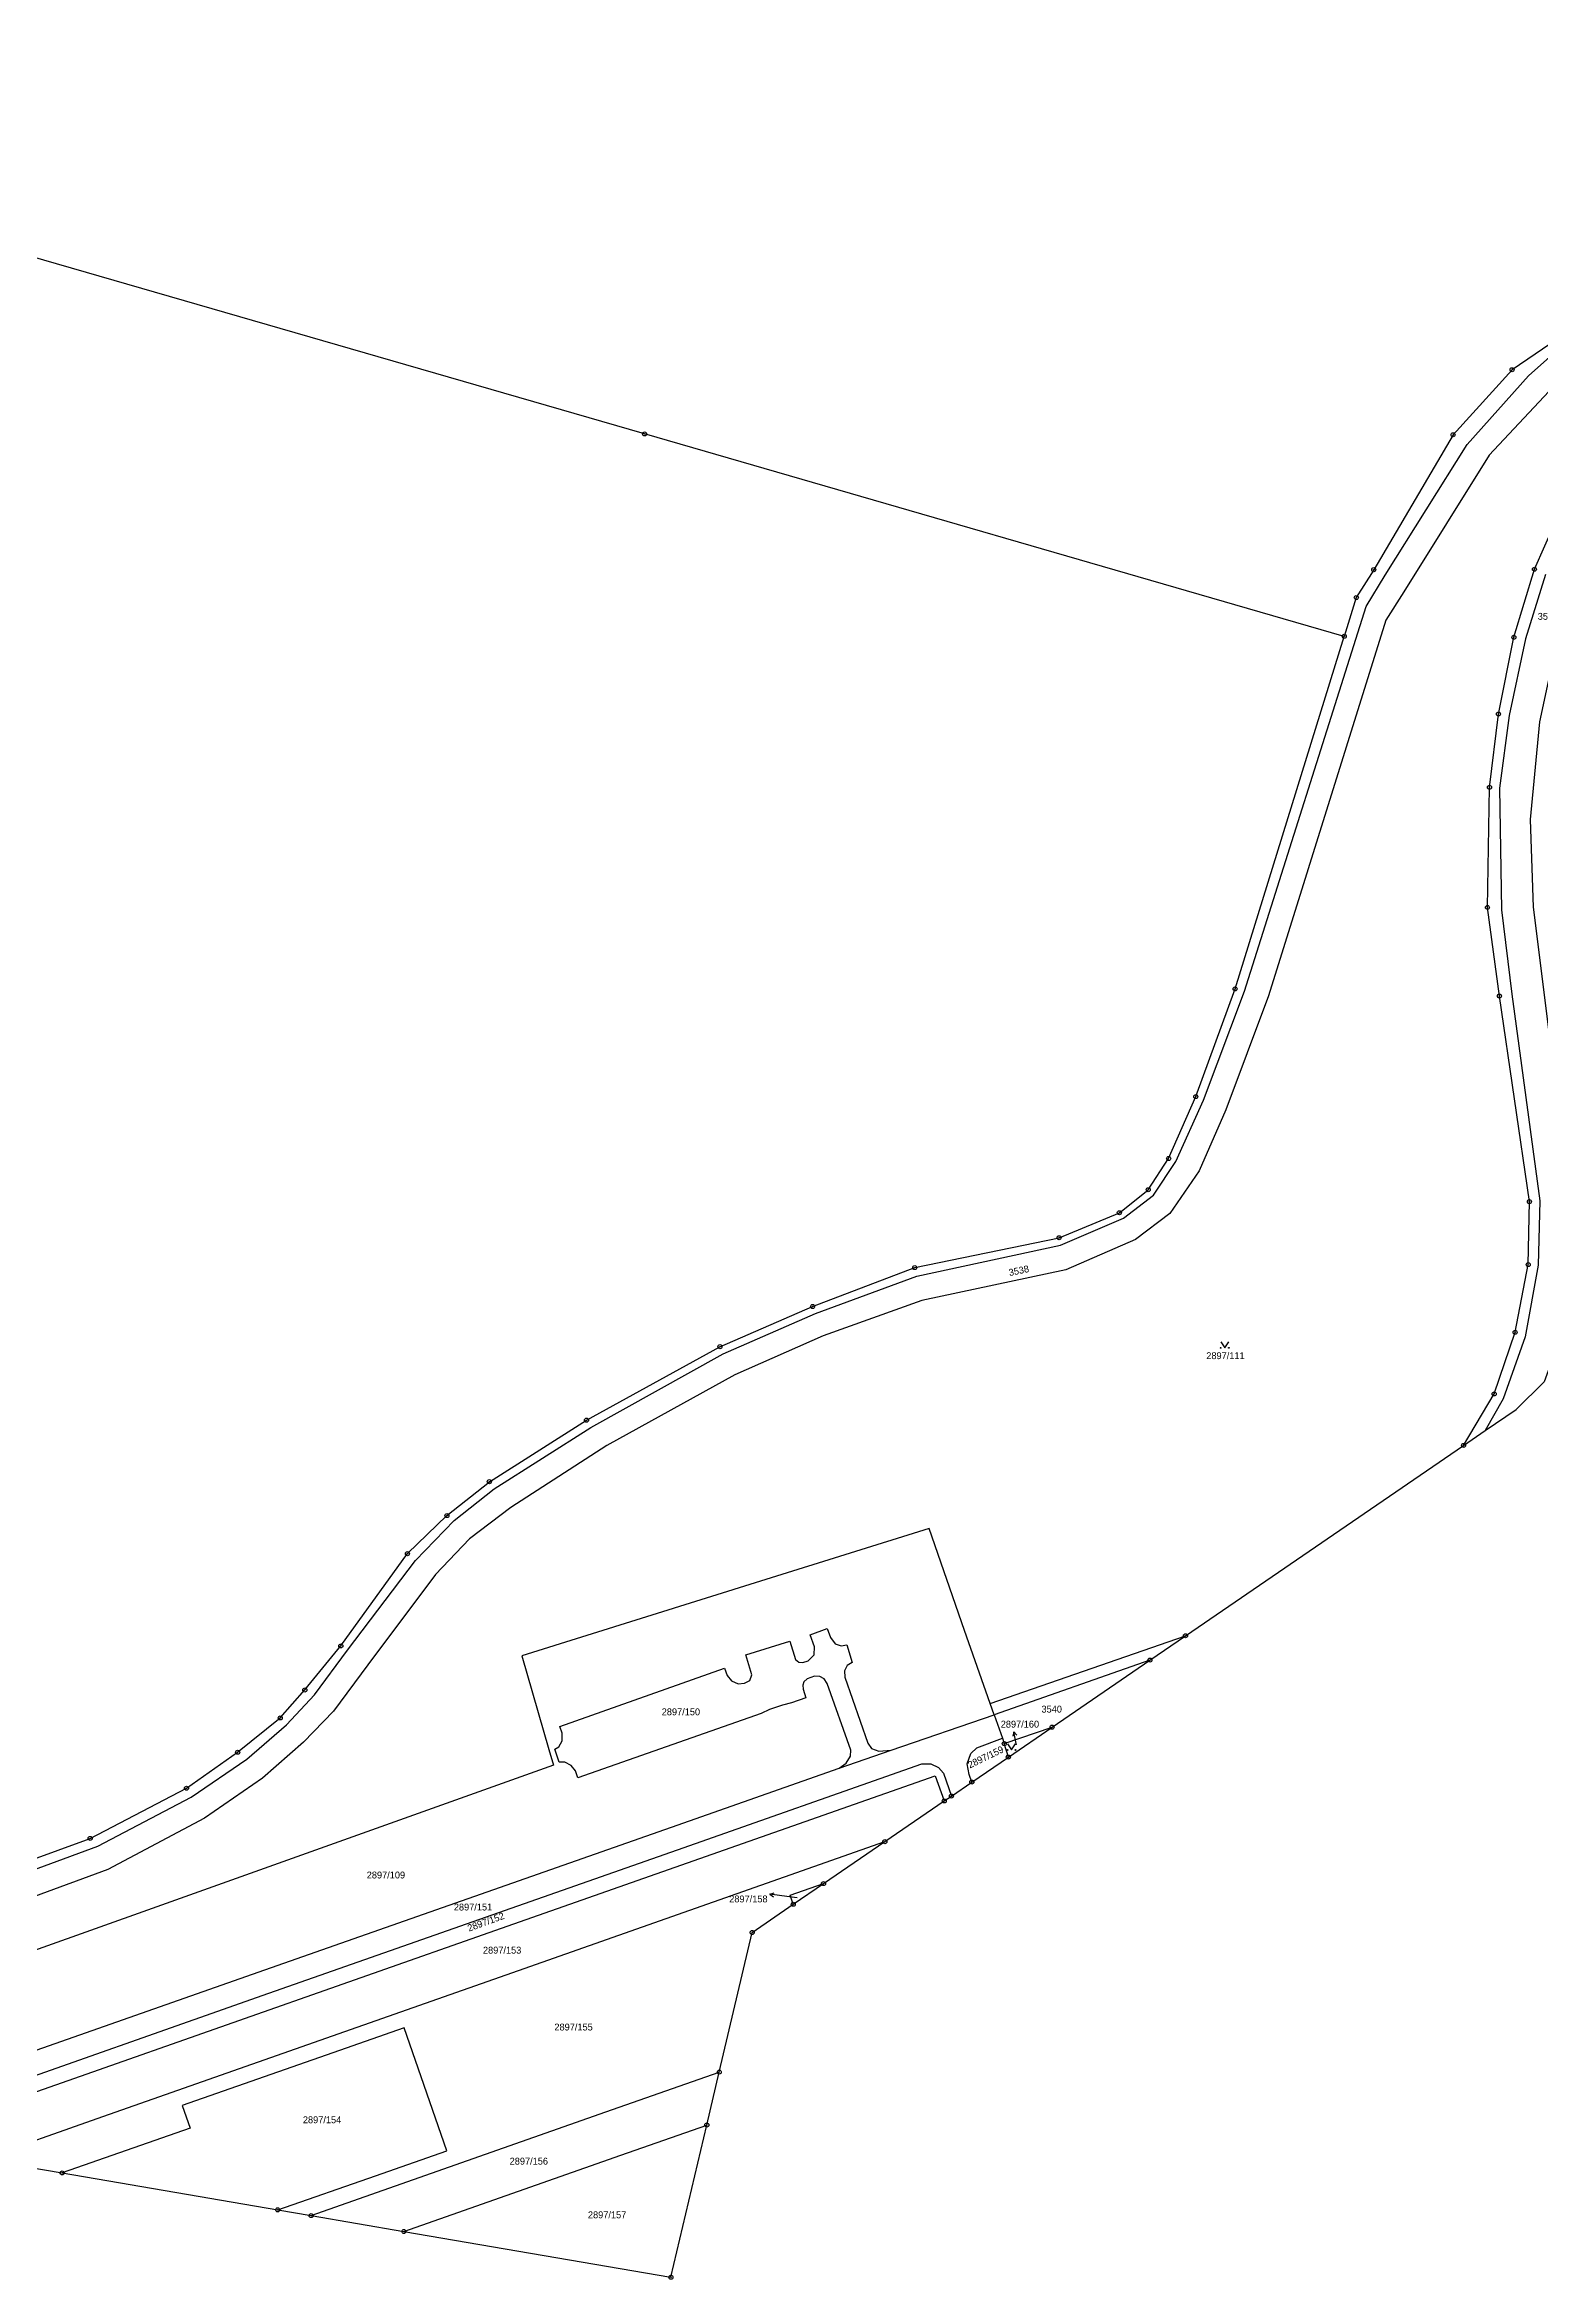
# Model space of a CAD drawing. Extents: x -784124 to -780570, y -980818 to -976926.
# Drawn here: x -782557 to -782188, y -980818 to -980265 of the extents above; entities that cross this region are included whole.
import ezdxf
from ezdxf.enums import TextEntityAlignment as Align

# ---------------------------------------------------------------- set-up
doc = ezdxf.new("R2010")
doc.units = 0
doc.header["$LTSCALE"] = 3.138375
doc.header["$MEASUREMENT"] = 0
doc.linetypes.add('0_205_2', pattern=[0])
for name, color, linetype in [('1029', 1, 'CONTINUOUS'), ('105', 1, 'CONTINUOUS'), ('18', 1, 'CONTINUOUS'), ('20500', 1, 'CONTINUOUS'), ('20502', 1, 'CONTINUOUS'), ('21800', 1, 'CONTINUOUS'), ('21900', 1, 'CONTINUOUS'), ('314', 1, 'CONTINUOUS')]:
    doc.layers.add(name, color=color, linetype=linetype)

# ---------------------------------------------------------------- blocks, each defined once
blk = doc.blocks.new('1029$1')
at = {"layer": '1029', "color": 6, "linetype": 'Continuous'}
for p, q in [((0, 3), (-0.5, 2)), ((0, 0), (0, 3)), ((0, 3), (0.5, 2))]:
    blk.add_line(p, q, dxfattribs=at)
blk = doc.blocks.new('3_14$2')
at = {"layer": '314', "color": 255, "linetype": 'Continuous'}
blk.add_lwpolyline([(-1, 1.5), (0, 0), (1, 1.5)], dxfattribs=at)
for centre in [(-1, 0), (1, 0)]:
    blk.add_circle(centre, 0.1, dxfattribs=at)
blk = doc.blocks.new('1_05$19')
at = {"layer": '105', "color": 3, "linetype": 'Continuous'}
for radius in [0.5, 0.0303]:
    blk.add_circle((0, 0), radius, dxfattribs=at)

msp = doc.modelspace()

# ---------------------------------------------------------------- linework, layer by layer
at = {"layer": '1029', "color": 255, "linetype": 'Continuous'}
for p, q in [((-782317, -980685.72), (-782317.07, -980685.41)), ((-782371.26, -980723.51), (-782375.03, -980723.02))]:
    msp.add_line(p, q, dxfattribs=at)
at = {"layer": '20500', "color": 3, "linetype": 'Continuous'}
for p, q in [((-782206.5, -980611.65), (-782201.12, -980607.96)), ((-782284.02, -980664.75), (-782275.24, -980658.73))]:
    msp.add_line(p, q, dxfattribs=at)
msp.add_lwpolyline([(-782201.12, -980607.96), (-782193.48, -980602.73), (-782186.61, -980595.93)], dxfattribs=at)
at = {"layer": '20502', "color": 3, "linetype": '0_205_2'}
for p, q in [((-782275.24, -980658.73), (-782206.5, -980611.65)), ((-782308.22, -980681.33), (-782284.02, -980664.75)), ((-782319.03, -980688.73), (-782308.22, -980681.33)), ((-782328.05, -980694.91), (-782319.03, -980688.73)), ((-782333.1, -980698.37), (-782328.05, -980694.91)), ((-782349.56, -980709.65), (-782334.87, -980699.58)), ((-782334.87, -980699.58), (-782333.1, -980698.37)), ((-782364.72, -980720.03), (-782349.56, -980709.65)), ((-782372.19, -980725.14), (-782364.72, -980720.03)), ((-782393.57, -980779.73), (-782390.49, -980766.65)), ((-782572.79, -980788.16), (-782552.94, -980791.57)), ((-782552.94, -980791.57), (-782499.64, -980800.71)), ((-782499.64, -980800.71), (-782491.38, -980802.13)), ((-782491.38, -980802.13), (-782468.46, -980806.06))]:
    msp.add_line(p, q, dxfattribs=at)
for points in [[(-782390.49, -980766.65), (-782382.36, -980732.11), (-782372.19, -980725.14)], [(-782468.46, -980806.06), (-782402.44, -980817.39), (-782393.57, -980779.73)]]:
    msp.add_lwpolyline(points, dxfattribs=at)
at = {"layer": '21800', "color": 255, "linetype": 'Continuous'}
for p, q in [((-782190.48, -980347.13), (-782179.96, -980337.82)), ((-782205.64, -980364.13), (-782190.48, -980347.13)), ((-782225.87, -980396.41), (-782205.64, -980364.13)), ((-782230.59, -980404.14), (-782225.87, -980396.41)), ((-782186.28, -980396.25), (-782191.18, -980412.18)), ((-782260.68, -980499.3), (-782230.59, -980404.14)), ((-782191.18, -980412.18), (-782195.21, -980431.14)), ((-782195.21, -980431.14), (-782197.63, -980449.08)), ((-782197.63, -980449.08), (-782197.14, -980479.21)), ((-782197.14, -980479.21), (-782194.55, -980500.04)), ((-782270.8, -980526.26), (-782260.68, -980499.3)), ((-782194.55, -980500.04), (-782187.68, -980551.19)), ((-782277.64, -980541.44), (-782270.8, -980526.26)), ((-782283.14, -980549.72), (-782277.64, -980541.44)), ((-782290.53, -980555.48), (-782283.14, -980549.72)), ((-782187.68, -980551.19), (-782188.06, -980567.08)), ((-782306.14, -980562.14), (-782290.53, -980555.48)), ((-782341.64, -980569.83), (-782306.14, -980562.14)), ((-782188.06, -980567.08), (-782191.25, -980584.76)), ((-782366.68, -980579.04), (-782341.64, -980569.83)), ((-782389.54, -980588.97), (-782366.68, -980579.04)), ((-782191.25, -980584.76), (-782196.71, -980600.09)), ((-782422.22, -980607.21), (-782389.54, -980588.97)), ((-782196.71, -980600.09), (-782201.12, -980607.96)), ((-782446.1, -980622.37), (-782422.22, -980607.21)), ((-782456.03, -980630.19), (-782446.1, -980622.37)), ((-782465.62, -980640.1), (-782456.03, -980630.19)), ((-782482.41, -980662.31), (-782465.62, -980640.1)), ((-782490.54, -980673.32), (-782482.41, -980662.31)), ((-782284.02, -980664.75), (-782322.53, -980678.32)), ((-782497.47, -980680.77), (-782490.54, -980673.32)), ((-782507.28, -980689.28), (-782497.47, -980680.77)), ((-782521.08, -980698.61), (-782507.28, -980689.28)), ((-782544.15, -980710.8), (-782521.08, -980698.61)), ((-782618.27, -980738.13), (-782544.15, -980710.8))]:
    msp.add_line(p, q, dxfattribs=at)
at = {"layer": '21900', "color": 3, "linetype": 'Continuous'}
for p, q in [((-782323.53, -980675.49), (-782275.24, -980658.73)), ((-782348.03, -980686.99), (-782322.53, -980678.32)), ((-782322.53, -980678.32), (-782323.53, -980675.49)), ((-782322.53, -980678.32), (-782320.51, -980684.06)), ((-782320.51, -980684.06), (-782320.04, -980685.4)), ((-782320.04, -980685.4), (-782308.22, -980681.33)), ((-782360.87, -980691.45), (-782348.03, -980686.99)), ((-782319.03, -980688.73), (-782320.04, -980685.4))]:
    msp.add_line(p, q, dxfattribs=at)
for points in [[(-782235.98, -980411.55), (-782408.96, -980361.49), (-782581.78, -980311.47), (-782726.27, -980269.65), (-782797.54, -980137.66), (-782868.81, -980005.65), (-782920.88, -979909.21)], [(-782047.89, -980265.32), (-782050.14, -980267.38), (-782057.97, -980274.04), (-782059.44, -980276.77), (-782094.11, -980298.14), (-782112.63, -980310.08), (-782128.82, -980323.47), (-782140.51, -980335.05), (-782155.25, -980353), (-782166.12, -980369.84), (-782173.93, -980385.36), (-782180.1, -980400.73), (-782183.48, -980412.78), (-782187.7, -980432.69), (-782190.07, -980456.82), (-782189.32, -980478.51), (-782185.41, -980509.48), (-782180.78, -980543.25), (-782179.67, -980556.45), (-782180.83, -980574.5), (-782183.9, -980588.63), (-782186.61, -980595.93)], [(-782135.09, -980315.48), (-782145.81, -980315.15), (-782155.81, -980319.5), (-782164.22, -980325.01), (-782194.5, -980345.61), (-782209.09, -980361.7), (-782228.71, -980395.06), (-782233.01, -980401.95), (-782235.98, -980411.55)], [(-782206.5, -980611.65), (-782198.93, -980598.91), (-782193.75, -980583.66), (-782190.51, -980566.93), (-782190.22, -980551.35), (-782197.64, -980500.51), (-782200.59, -980478.6), (-782200.08, -980448.91), (-782197.87, -980430.76), (-782194.06, -980411.78), (-782188.97, -980394.95), (-782178.75, -980371.88), (-782163.81, -980347.78), (-782147.64, -980327.95)], [(-782185.42, -980351.01), (-782200.15, -980366.71), (-782221.25, -980400.55), (-782225.68, -980407.58), (-782254.72, -980500.45), (-782265.27, -980528.64), (-782271.87, -980543.75), (-782279.13, -980554.27), (-782287.57, -980560.76), (-782304.8, -980568.21), (-782340.4, -980575.84), (-782364.77, -980584.58), (-782386.65, -980594.23), (-782418.25, -980611.65), (-782442.05, -980627.03), (-782452.23, -980634.72), (-782460.61, -980643.54), (-782477.4, -980665.89), (-782485.88, -980677.36), (-782493.25, -980685.08), (-782503.44, -980693.96), (-782517.76, -980703.85), (-782541.67, -980716.51), (-782615.84, -980743.83)], [(-782675.68, -980768.42), (-782667.91, -980763.98), (-782638.9, -980746.78), (-782620, -980735.8), (-782546.01, -980708.85), (-782522.2, -980696.43), (-782509.55, -980687.54), (-782499.01, -980679.05), (-782492.94, -980672.14), (-782484.04, -980661.23), (-782467.58, -980638.42), (-782457.82, -980629.01), (-782447.33, -980620.62), (-782423.31, -980605.41), (-782390.32, -980587.23), (-782367.41, -980577.3), (-782342.17, -980567.68), (-782306.48, -980560.28), (-782291.59, -980554.11), (-782284.45, -980548.42), (-782279.4, -980540.69), (-782272.69, -980525.38), (-782262.97, -980498.74), (-782235.98, -980411.55)], [(-782323.53, -980675.49), (-782329.9, -980657.46), (-782338.62, -980632.17), (-782378.99, -980644.78), (-782439.28, -980663.67), (-782432.63, -980686.86), (-782431.51, -980690.77), (-782530.66, -980726.15), (-782655.3, -980770.65), (-782654.61, -980772.62)], [(-782360.87, -980691.45), (-782359.12, -980690.2), (-782358.01, -980688.53), (-782357.97, -980687.05), (-782363.8, -980670.51), (-782364.57, -980669.38), (-782365.63, -980668.83), (-782366.95, -980668.74), (-782368.8, -980669.37), (-782369.58, -980670.13), (-782369.85, -980670.98), (-782369.75, -980671.95), (-782369.06, -980674.06), (-782372.62, -980675.28), (-782374.89, -980675.88), (-782378.05, -980676.98), (-782380.16, -980677.92), (-782425.42, -980693.9), (-782426.05, -980692.17), (-782427.09, -980690.79), (-782428.66, -980690.02), (-782430.03, -980690.03), (-782431.16, -980686.74), (-782430.19, -980686.19), (-782429.29, -980684.75), (-782429.36, -980682.81), (-782429.92, -980681.15), (-782389.18, -980666.78), (-782388.51, -980668.56), (-782387.48, -980669.89), (-782385.83, -980670.65), (-782384.29, -980670.45), (-782382.95, -980669.81), (-782382.44, -980668.41), (-782383.95, -980663.44), (-782373.04, -980660.03), (-782371.64, -980664.59), (-782370.84, -980665.26), (-782369.87, -980665.37), (-782368.49, -980664.89), (-782367.07, -980663.41), (-782366.95, -980661.47), (-782367.99, -980658.5), (-782363.79, -980656.97), (-782363.01, -980659.19), (-782361.82, -980660.69), (-782360.38, -980661.21), (-782358.97, -980660.93), (-782357.66, -980665.37), (-782358.85, -980666.1), (-782359.57, -980667.44), (-782359.48, -980668.96), (-782353.78, -980685.32), (-782352.83, -980686.62), (-782351.06, -980687.28), (-782348.03, -980686.99)], [(-782328.05, -980694.91), (-782328.71, -980693.02), (-782329.21, -980690.44), (-782328.29, -980687.85), (-782326.8, -980686.48), (-782320.51, -980684.06)], [(-782603.38, -980782.83), (-782577.16, -980773.65), (-782501.85, -980747.14), (-782400.82, -980711.64), (-782340.45, -980690.42), (-782338.2, -980690.37), (-782336.32, -980691.32), (-782335.09, -980692.7), (-782333.1, -980698.37)], [(-782614.6, -980780.59), (-782579.11, -980768.18), (-782502.83, -980741.31), (-782402.31, -980706.03), (-782360.87, -980691.45)], [(-782595.62, -980784.25), (-782548.4, -980767.63), (-782444.33, -980731.02), (-782337.12, -980693.36), (-782334.87, -980699.58)], [(-782572.79, -980788.16), (-782544.32, -980778.15), (-782440.11, -980741.5), (-782349.56, -980709.65)], [(-782372.19, -980725.14), (-782372.96, -980722.91), (-782364.72, -980720.03)], [(-782499.64, -980800.71), (-782475.46, -980792.27), (-782457.84, -980786.13), (-782468.41, -980755.69), (-782486.02, -980761.87), (-782523.26, -980774.92), (-782521.31, -980780.52), (-782552.94, -980791.57)], [(-782491.38, -980802.13), (-782418.5, -980776.51), (-782390.49, -980766.65)], [(-782468.46, -980806.06), (-782414.83, -980787.2), (-782393.57, -980779.73)]]:
    msp.add_lwpolyline(points, dxfattribs=at)

# ---------------------------------------------------------------- block references
at = {"layer": '1029', "color": 0, "linetype": 'ByBlock'}
for p, rotation in [((-782317.07, -980685.41), 11), ((-782375.03, -980723.02), 83.00000000000001)]:
    msp.add_blockref('1029$1', p, dxfattribs=dict(at, rotation=rotation))
at = {"layer": '105', "color": 0, "linetype": 'ByBlock'}
for p in [(-782194.5, -980345.61), (-782408.96, -980361.49), (-782209.09, -980361.7), (-782228.71, -980395.06), (-782188.97, -980394.95), (-782233.01, -980401.95), (-782235.98, -980411.55), (-782194.06, -980411.78), (-782197.87, -980430.76), (-782200.08, -980448.91), (-782200.59, -980478.6), (-782262.97, -980498.74), (-782197.64, -980500.51), (-782272.69, -980525.38), (-782279.4, -980540.69), (-782284.45, -980548.42), (-782190.22, -980551.35), (-782291.59, -980554.11), (-782306.48, -980560.28), (-782342.17, -980567.68), (-782190.51, -980566.93), (-782367.41, -980577.3), (-782193.75, -980583.66), (-782390.32, -980587.23), (-782198.93, -980598.91), (-782423.31, -980605.41), (-782206.5, -980611.65), (-782447.33, -980620.62), (-782457.82, -980629.01), (-782467.58, -980638.42), (-782484.04, -980661.23), (-782275.24, -980658.73), (-782284.02, -980664.75), (-782492.94, -980672.14), (-782499.01, -980679.05), (-782320.04, -980685.4), (-782308.22, -980681.33), (-782509.55, -980687.54), (-782319.03, -980688.73), (-782522.2, -980696.43), (-782328.05, -980694.91), (-782334.87, -980699.58), (-782333.1, -980698.37), (-782546.01, -980708.85), (-782349.56, -980709.65), (-782364.72, -980720.03), (-782372.19, -980725.14), (-782382.36, -980732.11), (-782390.49, -980766.65), (-782393.57, -980779.73), (-782552.94, -980791.57), (-782499.64, -980800.71), (-782491.38, -980802.13), (-782468.46, -980806.06), (-782402.44, -980817.39)]:
    msp.add_blockref('1_05$19', p, dxfattribs=at)
at = {"layer": '314', "color": 0, "linetype": 'ByBlock'}
for p in [(-782265.54, -980587.52), (-782318.26, -980686.98)]:
    msp.add_blockref('3_14$2', p, dxfattribs=at)

# ---------------------------------------------------------------- texts
at = {"layer": '18', "color": 255, "linetype": 'Continuous'}
for s, p in [('3539', (-782188.17, -980407.96)), ('2897/111', (-782270.1, -980590.82)), ('3540', (-782310.84, -980678.23)), ('2897/109', (-782477.64, -980719.26))]:
    msp.add_text(s, height=1.7, dxfattribs=at).set_placement(p, align=Align.BOTTOM_LEFT)
msp.add_text('3538', height=1.7, rotation=12, dxfattribs=at).set_placement((-782318.64, -980570.28), align=Align.BOTTOM_LEFT)
for s, p in [('2897/150', (-782399.98, -980678.9)), ('2897/160', (-782316.17, -980681.95)), ('2897/158', (-782383.29, -980725.18)), ('2897/151', (-782451.37, -980727.18)), ('2897/153', (-782444.17, -980737.85)), ('2897/155', (-782426.51, -980756.86)), ('2897/154', (-782488.69, -980779.8)), ('2897/156', (-782437.57, -980790.03)), ('2897/157', (-782418.22, -980803.3))]:
    msp.add_text(s, height=1.7, dxfattribs=at).set_placement(p, align=Align.BOTTOM_CENTER)
for s, rotation, p in [('2897/159', 26, (-782324.03, -980689.94)), ('2897/152', 20, (-782447.73, -980730.77))]:
    msp.add_text(s, height=1.7, rotation=rotation, dxfattribs=at).set_placement(p, align=Align.BOTTOM_CENTER)

doc.saveas('drawing.dxf')
